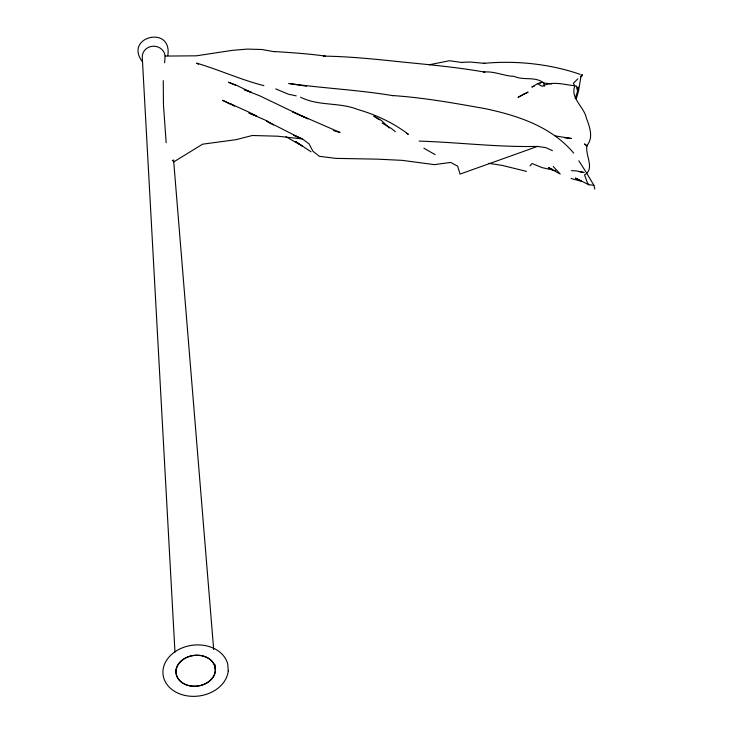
<?xml version="1.0" encoding="UTF-8"?>
<svg xmlns="http://www.w3.org/2000/svg" width="733" height="733" viewBox="0 0 733 733"><rect width="100%" height="100%" fill="white"/><g stroke="black" fill="none" stroke-linecap="round" stroke-linejoin="round"><path stroke-width="1.1" d="M586.977 145.931L584.622 144.053L586.977 145.931C584.98 155.185 595.26 168.856 584.549 174.93L587.316 182.572L588.828 184.762L593.904 185.293L594.784 189.077M163.248 80.63L163.441 104.434L166.153 142.733M164.623 62.745L165.081 56.075A11.426 10.555 0.9 0 0 152.885 46.225A11.426 10.555 0.9 0 0 142.284 57.495L174.967 652.159M167.793 55.717C172.704 24.363 123.08 36.934 142.569 61.957M575.148 98.698L577.366 91.909L578.053 87.053L577.118 89.747L576.477 86.091L575.048 85.807C569.605 97.571 584.073 106.816 586.308 117.848C589.561 126.653 593.977 137.932 586.574 145.913M576.275 98.854L578.502 91.194L581.077 75.756L582.222 74.454L582.259 75.783L580.307 76.892M529.977 165.869L532.039 163.541L542.218 167.665L555.559 170.661M577.888 78.797L573.408 83.26L574.617 85.953M539.983 83.223L541.916 82.114L537.518 83.709L531.801 87.071L534.403 86.1M552.425 150.65L545.755 147.635L537.546 146.408L460.031 174.097L457.685 166.208L450.713 162.424L434.44 164.65L402.38 160.371L377.532 159.153L335.943 158.383L319.441 156.34L312.927 151.218L309.024 143.824L302.344 138.922L293.566 135.129L301.043 138.601L266.427 120.945L270.844 123.492M429.245 64.761L449.549 60.72L462.239 62.562M483.276 63.423C515.198 60.317 549.915 63.771 580.252 74.418M537.546 146.408C497.899 147.351 458.721 142.33 419.12 141.112M462.45 62.314L470.045 62.03L485.136 63.386M165.081 56.075L196.325 55.818L232.718 50.302L247.351 49.093L262.13 49.523L274.573 51.796M274.857 51.548C291.707 52.703 308.611 53.701 325.342 56.129L323.757 56.12C350.411 56.505 376.973 59.355 403.489 62.14C430.683 64.825 458.024 67.363 484.916 72.146L483.643 72.072C494.198 70.872 503.763 76.085 514.126 76.36C523.655 80.749 535.154 76.122 543.739 82.911L544.243 86.311M571.428 170.67L575.955 170.853L584.109 172.539L578.539 171.44M302.344 138.922L277.468 136.191L252.289 135.504L236.008 139.682L202.574 144.181L173.748 161.911L172.246 160.234M564.722 137.813L571.447 138.482L555.33 135.953M544.023 83.003L551.757 83.928M573.893 85.669C563.402 84.487 552.031 80.804 542.163 86.311L537.518 83.709M263.88 85.624C241.01 79.879 219.323 69.846 196.627 63.139L198.432 64.266M306.495 86.192L288.82 83.489C323.436 88.29 358.373 89.893 392.787 95.647L392.219 95.528C423.463 97.59 454.323 103.142 485.154 108.649C517.745 115.548 551.537 126.626 573.701 153.124M526.477 171.375L502.178 165.401L489.021 163.367M296.214 95.849L288.582 94.282L275.782 88.895M571.089 178.531L582.057 181.5L575.414 178.064L588.828 184.762M333.597 130.657L340.085 132.49L292.623 111.847L307.961 118.819L300.713 115.475M300.576 97.196C318.617 106.367 339.324 102.024 357.796 109.492C375.91 114.715 393.392 122.842 408.382 134.313L406.485 133.379M552.535 169.378L548.504 167.674L560.195 174.014L553.223 166.428M235.55 85.239L228.412 82.224L236.2 85.156L251.511 92.459L244.217 89.655L260.178 96.032L299.889 115.099M229.612 103.939L222.557 100.284L248.322 111.856L256.422 115.933L248.89 113.01L265.593 120.267L273.482 125.022M230.519 103.912L234.386 105.983M231.216 104.278L234.23 105.891M423.839 148.194L435.118 154.617M382.067 122.979L391.266 128.403L395.353 131.665M286.017 136.787L302.234 145.995L295.426 141.432L311.085 151.813M379.447 119.827L373.757 116.08L381.435 120.441L389.241 128M593.904 185.293L586.437 172.741M578.823 160.774L585.924 171.898M173.584 159.922L213.679 649.493M214.897 664.327L215.273 668.89A19.69 15.347 -7.5 0 1 186.833 684.943A19.69 15.347 -7.5 0 1 184.945 658.399A19.69 15.347 -7.5 0 1 215.273 668.89M175.911 669.311L176.039 671.602M523.619 94.209L518.048 97.324L528.117 92.083L523.619 94.209M215.42 670.869L215.117 666.838A19.855 15.485 -7.5 0 0 184.102 658.738A19.855 15.485 -7.5 0 0 186.026 684.796A19.855 15.485 -7.5 0 0 215.42 670.869M228.238 670.906L227.771 664.254A32.811 25.582 -7.5 0 0 176.58 650.73A32.811 25.582 -7.5 0 0 179.594 693.821A32.811 25.582 -7.5 0 0 228.238 670.906"/></g></svg>
